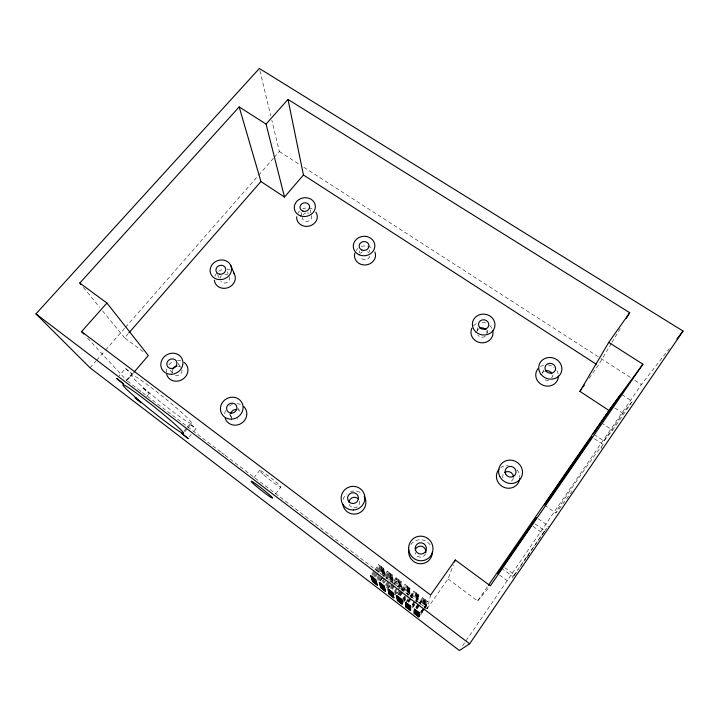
<?xml version="1.0" encoding="UTF-8"?>
<svg xmlns="http://www.w3.org/2000/svg" width="719" height="719" viewBox="0 0 719 719"><rect width="100%" height="100%" fill="white"/><g stroke="black" fill="none" stroke-linecap="round" stroke-linejoin="round"><path stroke-width="0.54" stroke-dasharray="3.6 2.7" d="M383.829 568.558L378.634 564.604L383.829 568.558L380.099 573.699M384.054 569.852L378.949 565.898L384.081 569.816L381.007 574.05M384.306 571.075L379.255 567.165L384.332 571.039L381.043 575.586M125.474 368.523L131.954 373.826L125.474 368.523L118.995 376.028M379.551 568.432L384.575 572.27L379.551 568.432L376.945 572.009M384.791 573.447L379.848 569.619L384.8 573.376L382.885 576.09M380.135 570.832L385.051 574.589L380.153 570.868L378.859 572.585M387.298 571.192L392.511 575.173L387.298 571.192L383.569 576.341M384.44 576.656L387.523 572.396L390.04 574.014L392.682 576.332L389.608 580.584M387.73 573.618L392.835 577.51L387.748 573.654L381.807 581.806M387.936 574.787L392.987 578.651L387.936 574.787L385.986 577.492M477.146 330.839L477.74 327.828M388.143 575.937L393.14 579.757L388.161 575.982L382.993 583.073M387.074 578.831C387.739 574.679 395.684 580.7 392.026 582.597M486.907 333.706L487.815 329.706M225.101 455.298L427.059 608.768L430.591 595.035M396.007 577.788L401.247 581.788L396.016 577.824L392.277 582.956M396.133 578.948L401.319 582.902L396.133 578.948L389.995 587.477M393.221 584.295L396.52 580.143L401.382 583.936L398.964 587.36M396.376 581.186L401.445 585.068L396.376 581.186L394.425 583.9M394.56 584.96C395.01 578.759 405.228 586.479 399.593 588.78M395.333 585.113L396.69 583.325L401.579 587.117L396.493 594.227M143.234 388.413L149.273 393.338L143.234 388.413L140.556 391.558M427.059 608.768L448.045 578.93L453.392 564.972M401.57 587.135L396.609 583.334M542.261 373.368L543.825 369.755M401.04 589.625L404.77 584.403L407.403 586.093L410.046 588.421L406.325 593.633M401.732 589.796L404.806 585.491L407.403 587.171L410.019 589.472L406.954 593.768M401.795 590.82L404.833 586.56L407.403 588.223L409.992 590.497L406.963 594.748M553.1 374.887L551.841 377.574A5.231 4.826 19.8 0 0 552.12 374.707M402.901 590.344L404.896 587.594L409.785 591.252L407.367 595.143M404.878 588.645L409.929 592.501L404.896 588.672L402.955 591.342M404.914 589.643L409.902 593.454L404.923 589.679L403.638 591.422M410.028 588.448L404.779 584.466M539.834 538.36L540.185 537.785M611.348 343.403L598.163 365.468L588.735 378.877M611.923 342.442L620.524 328.053M409.857 596.321L413.587 591.081L416.256 592.807L418.88 595.116L415.169 600.356M410.441 596.419L413.524 592.096L416.157 593.804L418.755 596.096L415.699 600.419M411.016 596.518L413.452 593.094L416.067 594.793L418.638 597.049L416.211 600.473M410.783 597.741L413.425 594.065L418.512 597.956L412.679 606.234M411.394 597.759C411.852 591.512 422.089 599.295 416.481 601.623M542.189 534.729L542.773 533.866M512.503 578.031L513.294 576.872L503.003 569.367M411.987 597.768C412.67 593.597 420.651 599.664 417.02 601.596M594.074 434.438L603.897 440.999L612.552 430.259L632.28 401.391L621.108 394.129M513.582 575.703L544.768 530.793L518.974 568.558M514.552 575.02L518.336 569.475M526.919 557.674L530.056 553.082M462.56 645.887L641.366 384.521L669.389 348.589M603.897 440.999L622.87 413.245L632.28 401.391M543.348 532.869L544.607 531.053M543.384 532.968L543.699 532.518M448.045 578.93L477.623 600.985L487.824 586.183M544.013 532.06L544.643 531.161M420.354 612.381L423.446 607.995M424.066 607.115L427.769 601.857L425.163 599.547L422.448 597.795L418.719 603.061M420.822 612.309L423.877 607.968M424.489 607.097L427.553 602.756L422.287 598.738L427.553 602.756M421.28 612.237L423.707 608.795M424.309 607.941L427.176 603.412L422.125 599.664L419.689 603.106M421.738 612.157L424.129 608.759M424.731 607.914L427.122 604.508L421.972 600.572L427.122 604.508M421.783 612.651L424.345 609.002M424.992 608.094L426.906 605.326L421.819 601.461L426.879 605.281M420.363 615.212L426.709 606.189L421.765 602.351L420.381 604.149M545.038 530.433L545.469 529.822M412.625 607.061L415.834 602.531M412.571 607.879L416.382 602.486M415.627 607.429L418.099 603.933M416.148 607.411L418.602 603.951M419.213 603.088L422.278 598.792M416.058 608.247L419.087 603.969M416.562 608.22L418.961 604.832M419.554 603.978L421.963 600.626M416.669 608.75L419.231 605.11M419.878 604.203L421.81 601.515M417.209 608.642L419.743 605.047M408.185 601.399L410.136 598.657M408.176 602.279L410.747 598.657M408.805 602.243L411.349 598.666M412.077 604.724L414.548 601.228M412.634 604.733L415.088 601.282M412.58 605.596L415.609 601.327M402.604 598.846L405.705 594.505M403.278 598.927L406.343 594.631M403.323 599.853L406.352 595.602M403.467 600.617L406.711 596.06M403.512 601.506L407.367 596.087M408.015 595.188L409.938 592.474M403.557 602.369L408.006 596.123M408.644 595.224L409.911 593.436M406.145 601.542L409.237 597.192M406.765 601.587L407.997 599.871M407.385 601.632L410.414 597.372M545.847 529.445L546.404 528.663M397.949 593.948L400.42 590.488M398.047 594.937L401.112 590.659M398.757 595.062L401.184 591.665M399.656 594.892L402.254 591.261M399.737 595.844L402.307 592.24M400.456 595.871L403 592.312M545.883 529.229L546.287 528.672M394.434 591.279L396.915 587.818M397.535 586.956L401.256 581.77M394.578 592.294L397.643 588.016M398.254 587.162L401.319 582.884M394.713 593.283L396.537 590.748M394.3 595.026L401.418 585.068M395.091 595.071L398.946 589.679M386.489 587.657L390.39 582.237M391.046 581.338L392.996 578.624M387.352 587.783L390.57 583.316M391.217 582.417L393.149 579.739M388.197 587.899L391.388 583.477M388.557 588.133L389.797 586.407M390.183 588.519L392.61 585.14M391.172 588.43L393.769 584.808M391.981 588.546L393.913 585.859M392.152 589.544L394.695 585.994M382.733 581.995L385.339 578.391M383.883 583.244L386.436 579.712M385.69 584.61L388.17 581.168M388.79 580.305L392.52 575.146M385.923 585.697L388.997 581.437M386.768 585.913L389.195 582.543M389.806 581.698L392.835 577.492M376.99 577.977L379.479 574.553M377.322 579.137L380.396 574.894M377.745 580.125L380.378 576.494M378.715 580.332L381.978 575.838M382.625 574.939L384.548 572.27M379.659 580.539L382.238 576.98M380.459 580.628L382.948 577.195M380.594 580.736L383.146 577.213M383.784 576.332L385.06 574.571M371.795 574.023L374.284 570.607M374.905 569.754L378.634 564.631M372.181 575.218L375.255 570.994M375.875 570.149L378.949 565.925M373.323 575.335L375.956 571.713M376.621 570.814L379.255 567.192M373.682 576.494L376.289 572.908M374.689 576.737L377.268 573.187M377.906 572.306L379.848 569.637M375.669 576.98L378.221 573.465M418.88 595.116L413.578 591.135M275.557 493.899L280.752 487.23M418.62 597.067L413.443 593.112M253.852 477.82L259.775 470.325M548.211 526.236L547.932 526.587L548.202 526.101M189.322 436.873L191.317 434.447M193.968 431.22L196.062 428.758L189.888 423.868L195.963 428.794M183.974 431.148L186.643 427.913M187.308 427.104L189.987 423.868M184.765 431.751L187.488 428.452M188.162 427.625L191.569 423.509A38.655 2.849 38.8 0 0 148.968 385.869A38.655 2.849 38.8 0 0 144.07 388.251A38.655 2.849 38.8 0 0 191.569 423.509M477.623 600.985L489.639 586.668M146.559 396.484L149.219 393.338M126.185 380.495L131.91 373.835M126.445 380.827L131.37 375.102M220.634 451.9L126.805 380.603L133.267 373.08M422.43 597.813L427.769 601.857M143.045 351.609L124.567 337.831L128.252 333.607M90.028 367.813L95.942 361.055M96.688 360.21L104.821 350.917M105.558 350.072L124.782 328.098M125.528 327.253L257.905 176.029M258.642 175.184L273.436 158.288M274.173 157.443L279.349 151.529L271.827 120.253M422.116 599.718L427.338 603.645M421.658 602.378L426.709 606.189M513.519 576.045L514.651 574.885M410.001 589.49L404.806 585.554M418.71 596.114L413.551 592.204M418.467 598.001L413.389 594.119M418.35 598.918L413.362 595.125M418.242 599.817L413.263 596.015M392.592 576.35L387.514 572.414M393.266 580.853L388.404 577.159M401.355 583.999L396.25 580.08M401.481 586.111L396.502 582.309M409.884 590.506L404.824 586.578M409.92 591.521L404.896 587.711M279.349 151.529L300.093 164.876M303.858 167.302L599.889 357.819M600.832 358.43L631.003 377.843M634.769 380.27L641.366 384.521M614.862 407.988L622.87 413.245M601.336 422.826L612.552 430.259M594.469 438.716L603.259 444.603M544.526 505.169L555.76 513.033M538.288 518.785L548.426 525.94M535.053 523.908L544.202 530.388M533.058 526.416L542.962 533.435M504.756 567.677L515.002 575.137M499.543 575.056L509.708 582.498M221.533 452.584L224.211 454.624M87.574 338.137L126.805 380.603M83.368 287.384L99.707 307.39M102.547 310.869L124.567 337.831M170.286 370.222L172.29 372.864M178.06 363.41L180.631 366.996M229.532 414.36L231.545 417.415M237.971 408.149L240.182 411.753A5.168 4.835 -31.6 0 0 238.205 409.947M217.659 274.766L219.034 277.723M227.096 271.692L227.968 273.678M259.883 70.633L270.784 115.939M301 212.24L302.357 218.252M310.347 209.948L310.968 212.968M359.626 250.895L359.86 252.98M369.368 249.897L369.557 251.983M500.586 467.727A11.855 11.288 32.1 0 1 508.243 465.373M517.024 469.777A11.855 11.288 32.1 0 1 519.81 477.398M513.348 478.099A5.437 5.177 32 0 1 510.202 481.685M502.976 478.081A5.437 5.177 32 0 1 503.659 473.65M410.855 544.526A12.088 11.846 62.9 0 1 431.067 546.413M425.621 553.63A5.536 5.428 62.9 0 1 415.106 552.489M343.143 499.534A11.648 11.522 -38.9 0 1 346.504 494.07M350.396 491.697A11.648 11.522 -38.9 0 1 362.07 493.872M359.455 501.179A5.339 5.285 -38.9 0 1 355.842 507.569A5.339 5.285 -38.9 0 1 349.299 504.343M473.479 325.833A11.064 10.228 9.6 0 1 476.76 323.424M482.206 322.346A11.064 10.228 9.6 0 1 486.43 323.316M489.738 325.482A11.064 10.228 9.6 0 1 492.164 328.88M485.199 336.24A5.069 4.691 9.6 0 1 477.767 335.072M477.173 330.947A5.069 4.691 9.6 0 1 478.746 328.853M486.646 330.866A5.069 4.691 9.6 0 1 486.997 333.239M214.882 276.312A10.632 9.527 -20.6 0 1 223.888 269.158M227.096 269.131A10.632 9.527 -20.6 0 1 229.963 269.94M229.271 276.653A4.871 4.368 -20.6 0 1 227.141 282.405A4.871 4.368 -20.6 0 1 220.859 281.417M220.059 278.469A4.871 4.368 -20.6 0 1 221.434 275.772M224.903 274.245A4.871 4.368 -20.6 0 1 227.572 274.847M166.305 372.442A11.1 10.093 -31 0 1 166.898 368.245M168.938 364.74A11.1 10.093 -31 0 1 174.142 361.163M177.44 360.507A11.1 10.093 -31 0 1 181.655 361.109M182.069 370.078A5.087 4.629 -31 0 1 175.481 375.435M172.497 372.954A5.087 4.629 -31 0 1 172.29 370.105M177.773 366.079A5.087 4.629 -31 0 1 180.685 367.247M224.723 413.82A11.279 10.56 -31.6 0 1 225.595 410.675M229.487 405.92A11.279 10.56 -31.6 0 1 232.462 404.357M236.964 403.683A11.279 10.56 -31.6 0 1 241.108 404.725M237.728 418.809A5.168 4.835 -31.6 0 1 237.243 419.006M231.833 417.775A5.168 4.835 -31.6 0 1 230.691 414.126M297.837 213.228A10.372 9.203 -11.2 0 1 299.472 211.125M302.69 208.923A10.372 9.203 -11.2 0 1 313.322 209.606M311.453 215.574A4.754 4.215 -11.2 0 1 307.786 221.272A4.754 4.215 -11.2 0 1 302.241 217.39M303.247 214.666A4.754 4.215 -11.2 0 1 305.926 213.049M307.373 212.896A4.754 4.215 -11.2 0 1 309.161 213.282M356.031 250.554A10.569 9.563 -6.3 0 1 357.855 248.513M361.396 246.5A10.569 9.563 -6.3 0 1 372.739 248.765M369.764 256.018A4.844 4.386 -6.3 0 1 365.432 259.757A4.844 4.386 -6.3 0 1 360.444 256.98M360.659 253.528A4.844 4.386 -6.3 0 1 362.466 251.704M367.535 251.614A4.844 4.386 -6.3 0 1 368.847 252.666M540.517 366.51A11.423 10.533 19.8 0 1 543.582 365.225M548.166 364.991A11.423 10.533 19.8 0 1 554.034 367.481M556.874 370.707A11.423 10.533 19.8 0 1 558.124 373.808M548.642 380.189A5.231 4.826 19.8 0 1 543.124 378.473M542.468 372.963A5.231 4.826 19.8 0 1 544.49 371.112M572.225 490.96A41.711 1.052 -55.2 0 1 556.623 511.137A41.711 1.052 -55.2 0 1 585.455 468.375A41.711 1.052 -55.2 0 1 602.657 445.843M601.974 447.011A41.711 1.052 -55.2 0 1 601.03 448.539M263.909 474.917A13.598 1.087 38.2 0 0 280.922 487.23A13.598 1.087 38.2 0 0 266.039 474.198A13.598 1.087 38.2 0 0 263.909 474.917"/><path stroke-width="1.08" d="M454.543 561.979L455.307 559.984L490.349 585.832L642.912 364.191L608.741 342.415L579.936 391.388L608.912 410.45L642.912 364.191M536.644 517.527L534.379 520.924M626.249 318.463L629.691 312.702L287.995 99.42L266.066 124.072L284.499 197.051L303.436 174.996L287.995 99.42M469.624 643.829L683.05 331.055L259.37 68.476L35.95 313.888L90.028 367.813L459.387 650.524L469.624 643.829L35.95 313.888M536.644 517.509L497.827 573.807L533.606 522.048M488.462 585.257L608.912 410.45M579.936 391.388L581.824 388.709M583.073 386.921L584.331 385.132M455.307 559.984L430.591 595.035L81.535 331.612L106.942 303.041L79.818 283.034L239.166 106.924L266.066 124.072M608.741 342.415L629.691 312.702M676.903 338.946L683.05 331.055M133.986 372.244L148.33 355.546L106.942 303.041M128.989 332.762L260.925 181.539L239.166 106.924M405.615 605.883L410.693 609.784L405.606 605.892M405.642 606.701L410.666 610.566L405.669 606.791M303.436 174.996L596.276 364.245M260.925 181.539L284.499 197.051M501.538 568.298L502.266 568.837M81.535 331.612L83.799 334.056M79.818 283.034L81.238 284.769M230.709 265.293L234.502 274.281M519.738 478.557A11.855 11.288 32.1 0 1 503.597 487.167A11.855 11.288 32.1 0 1 499.049 469.192M504.648 472.608A5.437 5.177 32 0 1 513.465 477.056M432.38 552.408A12.088 11.846 62.9 0 1 419.366 563.696A12.088 11.846 62.9 0 1 408.734 549.747M415.196 550.26A5.536 5.428 62.9 0 1 421.541 546.305A5.536 5.428 62.9 0 1 425.882 552.578M364.191 496.389A11.648 11.522 -38.9 0 1 358.206 513.402A11.648 11.522 -38.9 0 1 342.81 504.217M349.003 502.195A5.339 5.285 -38.9 0 1 358.538 499.274M492.821 330.92A11.064 10.228 9.6 0 1 480.696 342.729A11.064 10.228 9.6 0 1 471.898 328.152M480.04 328.161A5.069 4.691 9.6 0 1 485.864 329.644M233.504 272.672A10.632 9.527 -20.6 0 1 228.381 287.546A10.632 9.527 -20.6 0 1 214.379 280.23M184.181 362.457A11.1 10.093 -31 0 1 182.959 379.102A11.1 10.093 -31 0 1 166.682 374.509M172.614 369.189A5.087 4.629 -31 0 1 176.757 366.133M243.516 406.325A11.279 10.56 -31.6 0 1 241.485 423.284A11.279 10.56 -31.6 0 1 225.137 418.179M230.772 413.632A5.168 4.835 -31.6 0 1 236.812 409.524M315.875 212.096A10.372 9.203 -11.2 0 1 309.251 226.081A10.372 9.203 -11.2 0 1 296.695 216.761M374.905 251.929A10.569 9.563 -6.3 0 1 365.441 264.978A10.569 9.563 -6.3 0 1 354.827 253.079M558.375 375.992A11.423 10.533 19.8 0 1 543.366 385.375A11.423 10.533 19.8 0 1 538.18 368.479M545.451 370.761A5.231 4.826 19.8 0 1 551.788 373.736M372.109 580.269L377.08 584.116L372.127 580.26M372.478 581.347L377.403 585.158L372.478 581.347M375.749 579.694L370.555 575.703L375.749 579.694M376.091 580.826L370.977 576.872L376.091 580.826M376.432 581.941L371.363 578.022L376.432 581.941M376.765 583.028L371.75 579.154L376.765 583.028M123.353 383.793L116.802 378.536L123.353 383.793M379.219 582.318L384.44 586.353L379.299 582.327M379.533 583.433L384.692 587.414L379.533 583.433M379.83 584.511L384.935 588.457L379.857 584.511M380.126 585.581L385.177 589.481L380.198 585.581M380.414 586.614L385.411 590.479L380.441 586.614M380.702 587.639L385.645 591.458L380.764 587.648M387.945 588.978L393.185 593.022L387.972 588.969M388.152 590.011L393.338 594.02L388.179 590.011M388.368 591.036L393.5 594.999L388.395 591.027M388.566 592.025L393.644 595.952L388.646 592.043M388.772 593.004L393.796 596.887L388.799 593.004M388.97 593.957L393.94 597.804L388.97 593.957M135.163 397.85L141.275 402.775L135.199 397.85M396.708 595.665L401.984 599.736L396.708 595.665M396.834 596.635L402.038 600.662L396.834 596.635M396.951 597.588L402.101 601.569L396.951 597.588M397.059 598.514L402.155 602.459L397.059 598.514M405.534 602.396L410.837 606.468L405.561 602.396M405.552 603.295L410.801 607.321L405.588 603.295M405.579 604.176L410.765 608.166L405.606 604.176M612.193 406.235L593.175 433.845L621.108 394.129L612.193 406.235M414.405 609.164L419.734 613.262L414.441 609.173M414.324 609.991L419.599 614.044L414.36 610M414.252 610.799L419.474 614.808L414.252 610.799M414.18 611.599L419.339 615.563L414.216 611.599M181.907 433.557L188.081 438.5L181.907 433.557M397.203 599.421L402.218 603.322L397.256 599.439M397.31 600.311L402.272 604.176L397.364 600.329M405.633 605.039L410.72 608.993L405.687 605.056M414.144 612.372L419.177 616.219L414.144 612.372M414.072 613.136L419.096 617.01L414.135 613.154M555.841 489.486A41.567 0.458 -55.3 0 0 591.845 436.909A41.567 0.458 -55.3 0 0 556.812 486.7A41.567 0.458 -55.3 0 0 555.841 489.486M499.804 476.526A12.142 11.54 31.2 0 0 520.511 478.71A12.142 11.54 31.2 0 0 511.299 460.16A12.142 11.54 31.2 0 0 499.804 476.526M505.61 473.92A5.563 5.294 31.2 0 0 515.101 474.935A5.563 5.294 31.2 0 0 510.885 466.424A5.563 5.294 31.2 0 0 505.61 473.92M408.644 547.626A12.376 12.133 61.5 0 0 426.358 559.526A12.376 12.133 61.5 0 0 427.437 538.234A12.376 12.133 61.5 0 0 408.644 547.626M415.223 548.031A5.671 5.563 61.5 0 0 423.338 553.495A5.671 5.563 61.5 0 0 423.842 543.735A5.671 5.563 61.5 0 0 415.223 548.031M353.344 509.978A11.926 11.783 -35.6 0 0 363.14 491.859A11.926 11.783 -35.6 0 0 342.577 492.641A11.926 11.783 -35.6 0 0 353.344 509.978M353.146 503.534A5.464 5.401 -35.6 0 0 357.658 495.238A5.464 5.401 -35.6 0 0 348.239 495.58A5.464 5.401 -35.6 0 0 353.146 503.534M476.032 332.079A11.315 10.425 9.2 0 0 494.699 327.109A11.315 10.425 9.2 0 0 480.283 314.518A11.315 10.425 9.2 0 0 476.032 332.079M480.157 327.972A5.186 4.781 9.2 0 0 488.713 325.707A5.186 4.781 9.2 0 0 482.125 319.928A5.186 4.781 9.2 0 0 480.157 327.972M218.45 279.538A10.866 9.698 -20.4 0 0 231.087 266.21A10.866 9.698 -20.4 0 0 212.968 263.657A10.866 9.698 -20.4 0 0 218.45 279.538M219.726 274.236A4.979 4.449 -20.4 0 0 225.532 268.133A4.979 4.449 -20.4 0 0 217.228 266.947A4.979 4.449 -20.4 0 0 219.726 274.236M171.446 374.311A11.351 10.291 -30.6 0 0 181.7 358.044A11.351 10.291 -30.6 0 0 162.521 358.88A11.351 10.291 -30.6 0 0 171.446 374.311M171.67 368.55A5.204 4.718 -30.6 0 0 176.389 361.109A5.204 4.718 -30.6 0 0 167.599 361.468A5.204 4.718 -30.6 0 0 171.67 368.55M231.554 419.141A11.54 10.776 -31.2 0 0 241.674 402.272A11.54 10.776 -31.2 0 0 222.036 403.098A11.54 10.776 -31.2 0 0 231.554 419.141M231.653 413.164A5.294 4.934 -31.2 0 0 236.308 405.444A5.294 4.934 -31.2 0 0 227.303 405.795A5.294 4.934 -31.2 0 0 231.653 413.164M300.713 215.943A10.587 9.356 -11.2 0 0 315.282 205.508A10.587 9.356 -11.2 0 0 298.448 199.891A10.587 9.356 -11.2 0 0 300.713 215.943M302.924 211.134A4.853 4.287 -11.2 0 0 309.61 206.362A4.853 4.287 -11.2 0 0 301.899 203.765A4.853 4.287 -11.2 0 0 302.924 211.134M359.078 254.769A10.803 9.733 -6.3 0 0 374.842 245.386A10.803 9.733 -6.3 0 0 358.278 237.917A10.803 9.733 -6.3 0 0 359.078 254.769M361.765 249.996A4.952 4.458 -6.3 0 0 369 245.709A4.952 4.458 -6.3 0 0 361.414 242.276A4.952 4.458 -6.3 0 0 361.765 249.996M541.128 374.5A11.684 10.749 19.4 0 0 561.018 372.972A11.684 10.749 19.4 0 0 548.75 357.505A11.684 10.749 19.4 0 0 541.128 374.5M546.081 371.112A5.357 4.925 19.4 0 0 555.203 370.429A5.357 4.925 19.4 0 0 549.595 363.329A5.357 4.925 19.4 0 0 546.081 371.112M135.954 397.778A38.781 2.337 38.7 0 0 183.408 433.395A38.781 2.337 38.7 0 0 140.304 396.07A38.781 2.337 38.7 0 0 135.954 397.778M255.497 485.604A13.643 0.899 38.2 0 0 272.465 498.078A13.643 0.899 38.2 0 0 257.42 485.154A13.643 0.899 38.2 0 0 255.497 485.604"/></g></svg>
